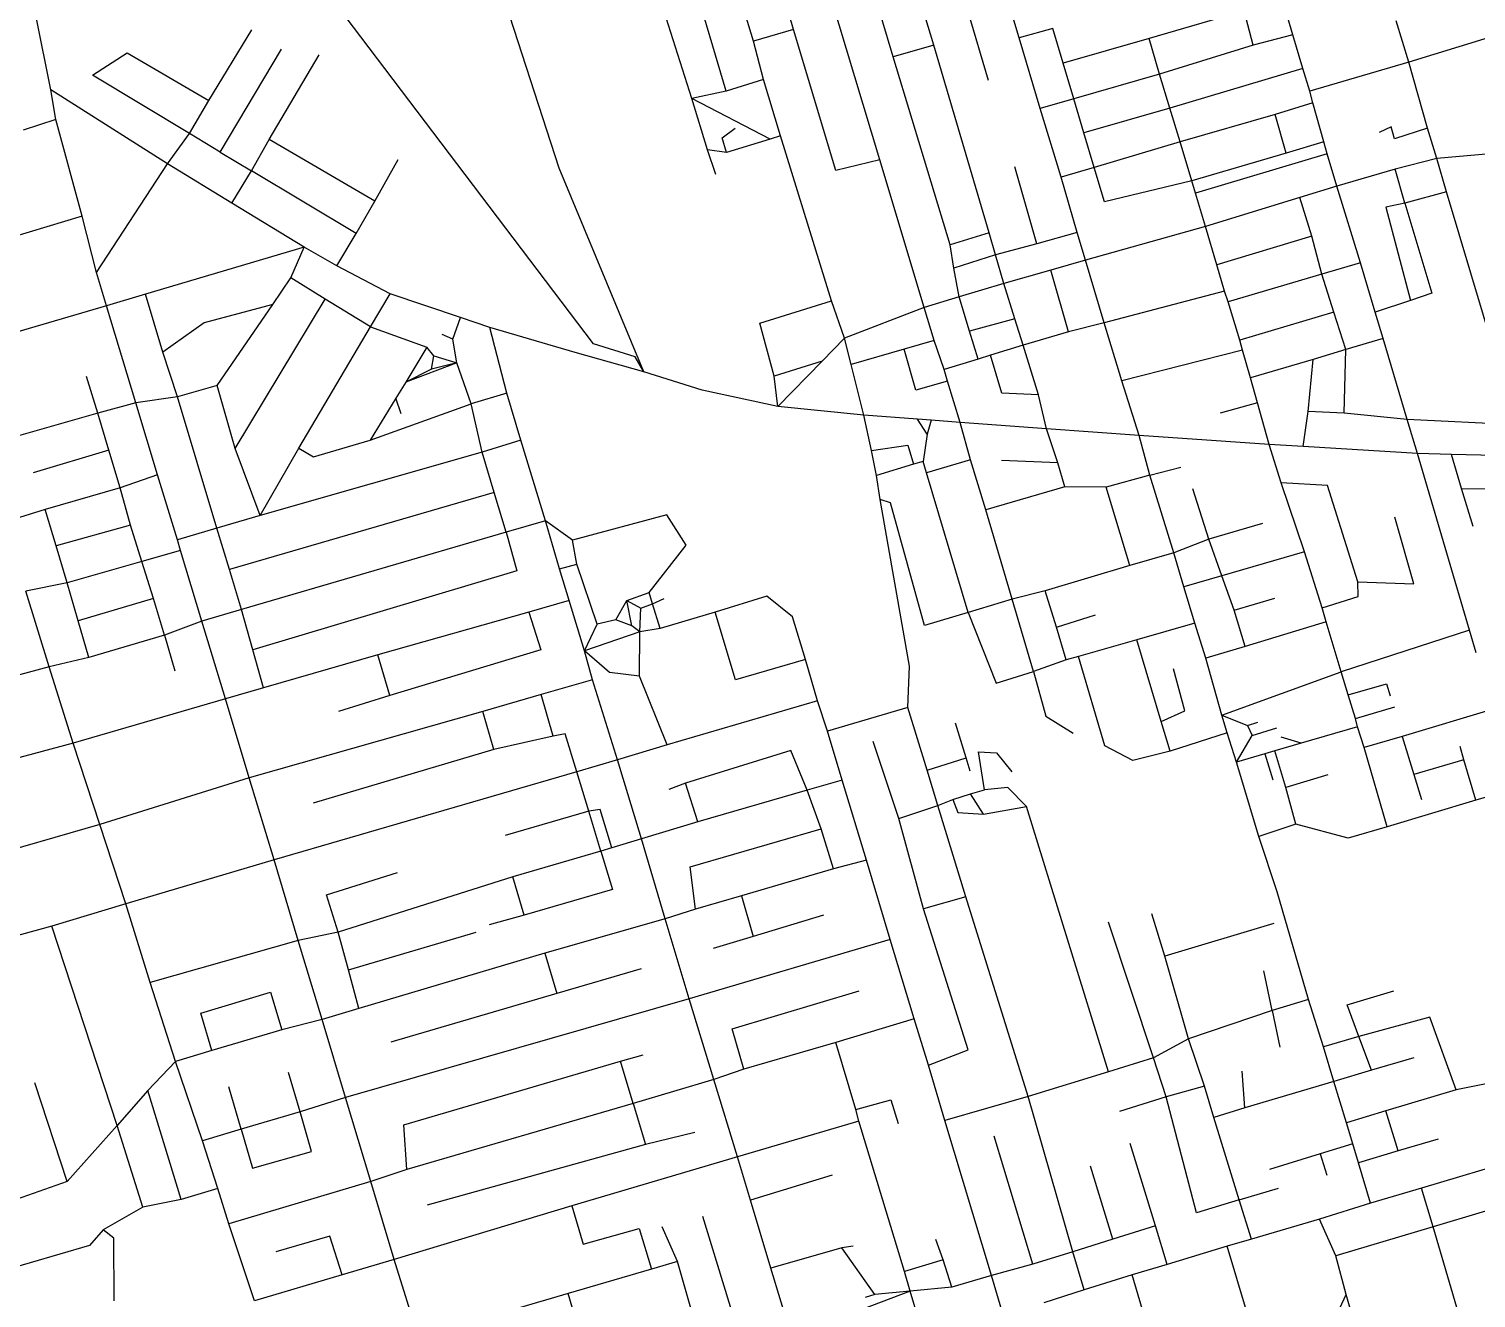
# Model space of a CAD drawing. Header units: metres. Extents: x 609554 to 651406, y 4826501 to 4857446.
# Drawn here: x 624815 to 626568, y 4833132 to 4834670 of the extents above; entities that cross this region are included whole.
import ezdxf

# ---------------------------------------------------------------- set-up
doc = ezdxf.new("R2010")
doc.units = ezdxf.units.M

msp = doc.modelspace()

# ---------------------------------------------------------------- linework, layer by layer
at = {"layer": 'ROADS'}
for points in [[(625911.4, 4834650.2), (625769.1, 4835120.5)], [(625862.2, 4834635.8), (625722, 4835106.4)], [(624841.9, 4834595.9), (624787.8, 4834865.8)], [(625845.9, 4834511.1), (625756.4, 4834809.3)], [(625741.5, 4834669.3), (625705.5, 4834793.9)], [(625560, 4834254.3), (625457.7, 4834501), (625378.2, 4834746.6), (625295.4, 4834733.3)], [(625659.9, 4834594.3), (625620, 4834729.9)], [(625693.1, 4834654.9), (625666.1, 4834744.2)], [(625618.3, 4834585.3), (625575.8, 4834719.3)], [(626346.4, 4834662.7), (626332.3, 4834711)], [(626014.9, 4834659.1), (626000.6, 4834706.1)], [(625560, 4834254.3), (625549.8, 4834272.3), (625499.2, 4834288.2), (625198.2, 4834685.1)], [(625952.5, 4834691), (625977.2, 4834607.7)], [(626298.4, 4834650.1), (626287.6, 4834691.8), (626172.3, 4834658.1)], [(626486.8, 4834629.6), (626471.7, 4834679.5)], [(625033.3, 4834582.9), (625085.3, 4834668.9)], [(625741.5, 4834669.3), (625693.1, 4834654.9)], [(625845.9, 4834511.1), (625792.6, 4834498.4), (625741.5, 4834669.3)], [(626055.5, 4834670.3), (626014.9, 4834659.1)], [(626040.4, 4834573.5), (626014.9, 4834659.1)], [(626068, 4834628.3), (626055.5, 4834670.3)], [(626172.3, 4834658.1), (626068, 4834628.3)], [(626185, 4834614.9), (626172.3, 4834658.1)], [(626346.4, 4834662.7), (626298.4, 4834650.1)], [(626358.5, 4834621.7), (626346.4, 4834662.7)], [(626608.1, 4834666.5), (626486.8, 4834629.6)], [(625009.8, 4834543.2), (624892.4, 4834613.8), (624934.3, 4834641), (625033.3, 4834582.9)], [(625047.1, 4834520.3), (625121.4, 4834645.2)], [(625705.1, 4834608.6), (625693.1, 4834654.9)], [(625911.4, 4834650.2), (625862.2, 4834635.8)], [(625978.4, 4834422.7), (625911.4, 4834650.2)], [(626298.4, 4834650.1), (626185, 4834614.9)], [(625106.1, 4834535.7), (625166.7, 4834638.5)], [(625931.1, 4834408.2), (625862.2, 4834635.8)], [(626080.9, 4834585.2), (626068, 4834628.3)], [(626486.8, 4834629.6), (626366.9, 4834594.2)], [(626509.5, 4834549.7), (626486.8, 4834629.6)], [(625705.1, 4834608.6), (625659.9, 4834594.3)], [(625725.9, 4834540.3), (625705.1, 4834608.6)], [(626185, 4834614.9), (626080.9, 4834585.2)], [(626197.2, 4834573.6), (626185, 4834614.9)], [(626358.5, 4834621.7), (626197.2, 4834573.6)], [(626366.9, 4834594.2), (626358.5, 4834621.7)], [(624983.1, 4834506.2), (624841.9, 4834595.9)], [(624848, 4834560), (624841.9, 4834595.9)], [(625659.9, 4834594.3), (625618.3, 4834585.3)], [(626370.7, 4834580.1), (626366.9, 4834594.2)], [(625009.8, 4834543.2), (625033.3, 4834582.9)], [(625637.2, 4834523.1), (625618.3, 4834585.3)], [(625713, 4834536.3), (625618.3, 4834585.3)], [(626080.9, 4834585.2), (626040.4, 4834573.5)], [(626065.6, 4834490.2), (626040.4, 4834573.5)], [(626093, 4834544), (626080.9, 4834585.2)], [(626197.2, 4834573.6), (626093, 4834544)], [(626209.9, 4834533), (626197.2, 4834573.6)], [(626370.7, 4834580.1), (626324.8, 4834566.1)], [(626383.8, 4834532.9), (626370.7, 4834580.1)], [(624848, 4834560), (624808.3, 4834547.2)], [(624879.6, 4834442.8), (624848, 4834560)], [(626324.8, 4834566.1), (626209.9, 4834533)], [(626338.3, 4834519.4), (626324.8, 4834566.1)], [(624983.1, 4834506.2), (625009.8, 4834543.2)], [(625047.1, 4834520.3), (625009.8, 4834543.2)], [(625084.9, 4834498), (625106.1, 4834535.7)], [(625234.4, 4834461), (625106.1, 4834535.7)], [(625660.3, 4834519.9), (625654.9, 4834537.9), (625670.7, 4834549.5)], [(625713, 4834536.3), (625660.3, 4834519.9)], [(625725.9, 4834540.3), (625713, 4834536.3)], [(625787.6, 4834340.3), (625725.9, 4834540.3)], [(626105.5, 4834502), (626093, 4834544)], [(626509.5, 4834549.7), (626469.5, 4834536.8), (626465.3, 4834551), (626451.1, 4834544.1)], [(626520.7, 4834512.8), (626509.5, 4834549.7)], [(625047.1, 4834520.3), (625084.9, 4834498)], [(625647.2, 4834493.2), (625637.2, 4834523.1)], [(625660.3, 4834519.9), (625637.2, 4834523.1)], [(626209.9, 4834533), (626105.5, 4834502)], [(626224.1, 4834485.6), (626209.9, 4834533)], [(626338.3, 4834519.4), (626224.1, 4834485.6)], [(626388.1, 4834518.3), (626228.5, 4834470.7)], [(626383.8, 4834532.9), (626338.3, 4834519.4)], [(626388.1, 4834518.3), (626383.8, 4834532.9)], [(626399.7, 4834479.3), (626388.1, 4834518.3)], [(626635.6, 4834522.7), (626520.7, 4834512.8)], [(624897.2, 4834374.6), (624983.1, 4834506.2)], [(625060.9, 4834458.8), (624983.1, 4834506.2)], [(625234.4, 4834461), (625262.7, 4834511.5)], [(625899.8, 4834332.4), (625845.9, 4834511.1)], [(626036.3, 4834409.2), (626009.4, 4834502.7)], [(626105.5, 4834502), (626065.6, 4834490.2)], [(626224.1, 4834485.6), (626118.3, 4834460.4), (626105.5, 4834502)], [(626520.7, 4834512.8), (626470.4, 4834500)], [(626532.6, 4834472.4), (626520.7, 4834512.8)], [(625060.9, 4834458.8), (625084.9, 4834498)], [(625211.6, 4834421.9), (625084.9, 4834498)], [(626085, 4834422.9), (626065.6, 4834490.2)], [(626228.5, 4834470.7), (626224.1, 4834485.6)], [(626470.4, 4834500), (626399.7, 4834479.3)], [(626482.2, 4834458.8), (626470.4, 4834500)], [(626240.4, 4834430.2), (626228.5, 4834470.7)], [(626355, 4834465.5), (626240.4, 4834430.2)], [(626399.7, 4834479.3), (626355, 4834465.5)], [(626369.3, 4834418.7), (626355, 4834465.5)], [(626428.4, 4834386.2), (626399.7, 4834479.3)], [(626532.6, 4834472.4), (626482.2, 4834458.8)], [(626606.7, 4834223.9), (626532.6, 4834472.4)], [(625148.7, 4834405.4), (625060.9, 4834458.8)], [(625211.6, 4834421.9), (625234.4, 4834461)], [(626482.2, 4834458.8), (626458.9, 4834454), (626488.8, 4834340.5)], [(626482.2, 4834458.8), (626514.6, 4834349.4), (626488.8, 4834340.5)], [(624879.6, 4834442.8), (624558.3, 4834345.9)], [(624897.2, 4834374.6), (624879.6, 4834442.8)], [(626240.4, 4834430.2), (626095.2, 4834389.6)], [(626254.2, 4834383.9), (626240.4, 4834430.2)], [(625188.3, 4834382.7), (625211.6, 4834421.9)], [(625978.4, 4834422.7), (625931.1, 4834408.2)], [(625986.1, 4834396.2), (625978.4, 4834422.7)], [(626085, 4834422.9), (626036.3, 4834409.2)], [(626095.2, 4834389.6), (626085, 4834422.9)], [(626369.3, 4834418.7), (626254.2, 4834383.9)], [(626381.5, 4834372.5), (626369.3, 4834418.7)], [(625148.7, 4834405.4), (624956.5, 4834348.3)], [(625132.5, 4834368), (625148.7, 4834405.4)], [(625188.3, 4834382.7), (625148.7, 4834405.4)], [(625935.5, 4834380), (625931.1, 4834408.2)], [(625986.1, 4834396.2), (625935.5, 4834380)], [(626036.3, 4834409.2), (625986.1, 4834396.2)], [(625996.3, 4834361.2), (625986.1, 4834396.2)], [(625252.8, 4834348.9), (625188.3, 4834382.7)], [(625942.1, 4834345), (625935.5, 4834380)], [(626095.2, 4834389.6), (626053.2, 4834377.5)], [(626117.9, 4834313.5), (626095.2, 4834389.6)], [(626263.5, 4834351.9), (626254.2, 4834383.9)], [(626428.4, 4834386.2), (626381.5, 4834372.5)], [(626446.1, 4834326.7), (626428.4, 4834386.2)], [(624909.4, 4834334.3), (624897.2, 4834374.6)], [(625110.8, 4834335.7), (625132.5, 4834368)], [(625174.1, 4834342.4), (625132.5, 4834368)], [(625996.3, 4834361.2), (625942.1, 4834345)], [(626053.2, 4834377.5), (625996.3, 4834361.2)], [(626009.7, 4834318.6), (625996.3, 4834361.2)], [(626074.5, 4834302.6), (626053.2, 4834377.5)], [(626381.5, 4834372.5), (626268.1, 4834338.9)], [(626396, 4834326.4), (626381.5, 4834372.5)], [(624956.5, 4834348.3), (624909.4, 4834334.3)], [(624977.3, 4834278), (624956.5, 4834348.3)], [(625229, 4834308.8), (625252.8, 4834348.9)], [(625338.2, 4834320), (625252.8, 4834348.9)], [(625942.1, 4834345), (625899.8, 4834332.4)], [(625954.8, 4834303.7), (625942.1, 4834345)], [(626263.5, 4834351.9), (626117.9, 4834313.5)], [(626268.1, 4834338.9), (626263.5, 4834351.9)], [(624909.4, 4834334.3), (624721.6, 4834279.4)], [(624944.7, 4834216.6), (624909.4, 4834334.3)], [(625110.8, 4834335.7), (625027.7, 4834313.8), (624977.3, 4834278)], [(625043.2, 4834237.7), (625110.8, 4834335.7)], [(625065.3, 4834161.3), (625174.1, 4834342.4)], [(625229, 4834308.8), (625174.1, 4834342.4)], [(625718.1, 4834248.8), (625700.5, 4834313.1), (625787.6, 4834340.3)], [(625803.2, 4834295), (625787.6, 4834340.3)], [(625899.8, 4834332.4), (625803.2, 4834295)], [(625911.7, 4834292.2), (625899.8, 4834332.4)], [(626282.1, 4834292.6), (626268.1, 4834338.9)], [(626396, 4834326.4), (626282.1, 4834292.6)], [(626410.7, 4834281.3), (626396, 4834326.4)], [(626488.8, 4834340.5), (626446.1, 4834326.7)], [(626455.6, 4834294.7), (626446.1, 4834326.7)], [(625142.3, 4834161.8), (625229, 4834308.8)], [(625229, 4834308.8), (625297.2, 4834284)], [(625328.9, 4834293.9), (625338.2, 4834320)], [(625373.5, 4834308), (625338.2, 4834320)], [(625477.1, 4834277.8), (625373.5, 4834308)], [(625394.1, 4834228.4), (625373.5, 4834308)], [(626009.7, 4834318.6), (625954.8, 4834303.7)], [(626019.8, 4834286.6), (626009.7, 4834318.6)], [(626117.9, 4834313.5), (626074.5, 4834302.6)], [(626139.3, 4834243.4), (626117.9, 4834313.5)], [(625328.9, 4834293.9), (625316, 4834299.5)], [(625333.5, 4834265), (625328.9, 4834293.9)], [(625803.2, 4834295), (625776.1, 4834267.3)], [(625811.2, 4834263), (625803.2, 4834295)], [(625911.7, 4834292.2), (625875.6, 4834281.7)], [(625923.8, 4834256.9), (625911.7, 4834292.2)], [(625965.3, 4834269.8), (625954.8, 4834303.7)], [(626074.5, 4834302.6), (626019.8, 4834286.6)], [(626285.3, 4834280.7), (626282.1, 4834292.6)], [(626455.6, 4834294.7), (626410.7, 4834281.3)], [(626484.7, 4834196.6), (626455.6, 4834294.7)], [(624995.2, 4834223.9), (624977.3, 4834278)], [(625297.2, 4834284), (625271.8, 4834241.8)], [(625305.9, 4834273.6), (625297.2, 4834284)], [(625303.1, 4834257.4), (625305.9, 4834273.6)], [(625305.9, 4834273.6), (625333.5, 4834265)], [(625560, 4834254.3), (625477.1, 4834277.8)], [(625875.6, 4834281.7), (625811.2, 4834263)], [(625927.9, 4834243), (625889.6, 4834232), (625875.6, 4834281.7)], [(625980.3, 4834274.4), (625965.3, 4834269.8)], [(626019.8, 4834286.6), (625980.3, 4834274.4)], [(626038.4, 4834226.2), (625993.8, 4834228.4), (625980.3, 4834274.4)], [(626038.4, 4834226.2), (626019.8, 4834286.6)], [(626285.3, 4834280.7), (626139.3, 4834243.4)], [(626294.9, 4834246.9), (626285.3, 4834280.7)], [(626410.7, 4834281.3), (626371.1, 4834269.1)], [(626408.6, 4834204.1), (626410.7, 4834281.3)], [(625333.5, 4834265), (625271.8, 4834241.8)], [(625303.1, 4834257.4), (625271.8, 4834241.8)], [(625333.5, 4834265), (625303.1, 4834257.4)], [(625350.9, 4834215.6), (625333.5, 4834265)], [(625776.1, 4834267.3), (625718.1, 4834248.8)], [(625776.1, 4834267.3), (625722.4, 4834212.3)], [(625826.6, 4834201.7), (625811.2, 4834263)], [(625965.3, 4834269.8), (625923.8, 4834256.9)], [(625927.9, 4834243), (625923.8, 4834256.9)], [(626371.1, 4834269.1), (626294.9, 4834246.9)], [(626365, 4834206.2), (626371.1, 4834269.1)], [(624898.7, 4834204.3), (624885.2, 4834248.7)], [(625043.2, 4834237.7), (624995.2, 4834223.9)], [(625065.3, 4834161.3), (625043.2, 4834237.7)], [(625271.8, 4834241.8), (625259.9, 4834222.2)], [(625630.9, 4834232), (625560, 4834254.3)], [(625722.4, 4834212.3), (625718.1, 4834248.8)], [(625943.3, 4834192.9), (625927.9, 4834243)], [(626160.1, 4834177.1), (626139.3, 4834243.4)], [(626303.4, 4834216.6), (626294.9, 4834246.9)], [(624995.2, 4834223.9), (624944.7, 4834216.6)], [(625043, 4834064.7), (624995.2, 4834223.9)], [(625259.9, 4834222.2), (625228.5, 4834171.3)], [(625266.1, 4834203.4), (625259.9, 4834222.2)], [(625394.1, 4834228.4), (625350.9, 4834215.6)], [(625411.3, 4834171.5), (625394.1, 4834228.4)], [(625722.4, 4834212.3), (625630.9, 4834232)], [(626047.8, 4834185.3), (626038.4, 4834226.2)], [(624898.7, 4834204.3), (624757.2, 4834163.9)], [(624944.7, 4834216.6), (624898.7, 4834204.3)], [(624912.1, 4834159.2), (624898.7, 4834204.3)], [(624971.2, 4834129.5), (624944.7, 4834216.6)], [(625228.5, 4834171.3), (625350.9, 4834215.6)], [(625364.3, 4834157), (625350.9, 4834215.6)], [(625826.6, 4834201.7), (625722.4, 4834212.3)], [(626303.4, 4834216.6), (626258.4, 4834204.2)], [(626317.6, 4834166), (626303.4, 4834216.6)], [(626358.7, 4834163.9), (626365, 4834206.2)], [(626408.6, 4834204.1), (626365, 4834206.2)], [(626484.7, 4834196.6), (626408.6, 4834204.1)], [(625835.9, 4834158.9), (625826.6, 4834201.7)], [(625891.6, 4834196.7), (625826.6, 4834201.7)], [(625903.5, 4834178.6), (625891.6, 4834196.7)], [(625908.1, 4834195.5), (625891.6, 4834196.7)], [(625908.1, 4834195.5), (625903.5, 4834178.6)], [(625943.3, 4834192.9), (625908.1, 4834195.5)], [(626047.8, 4834185.3), (625943.3, 4834192.9)], [(625955.9, 4834147.5), (625943.3, 4834192.9)], [(626160.1, 4834177.1), (626047.8, 4834185.3)], [(626061.5, 4834144.1), (626047.8, 4834185.3)], [(626497.4, 4834155.1), (626484.7, 4834196.6)], [(626617, 4834189.9), (626484.7, 4834196.6)], [(625142.3, 4834161.8), (625160.1, 4834151.4), (625228.5, 4834171.3)], [(625411.3, 4834171.5), (625364.3, 4834157)], [(625440.9, 4834073.8), (625411.3, 4834171.5)], [(625903.5, 4834178.6), (625898.5, 4834145.7)], [(626173.2, 4834129.2), (626160.1, 4834177.1)], [(626317.6, 4834166), (626160.1, 4834177.1)], [(624912.1, 4834159.2), (624820.4, 4834132)], [(624925.7, 4834113.6), (624912.1, 4834159.2)], [(625095.2, 4834080.1), (625065.3, 4834161.3)], [(625095.2, 4834080.1), (625142.3, 4834161.8)], [(625364.3, 4834157), (625095.2, 4834080.1)], [(625378.8, 4834108.2), (625364.3, 4834157)], [(625835.9, 4834158.9), (625879.8, 4834165.4), (625887, 4834142.2)], [(625842.2, 4834128.8), (625835.9, 4834158.9)], [(626332.2, 4834119.7), (626317.6, 4834166)], [(626358.7, 4834163.9), (626317.6, 4834166)], [(626497.4, 4834155.1), (626358.7, 4834163.9)], [(626560.5, 4833941), (626497.4, 4834155.1)], [(626538.4, 4834153.9), (626497.4, 4834155.1)], [(626550.5, 4834112.8), (626538.4, 4834153.9)], [(626627.4, 4834152.1), (626538.4, 4834153.9)], [(625887, 4834142.2), (625842.2, 4834128.8)], [(625898.5, 4834145.7), (625887, 4834142.2)], [(625902.7, 4834131.8), (625898.5, 4834145.7)], [(625955.9, 4834147.5), (625902.7, 4834131.8)], [(625974.3, 4834086.9), (625955.9, 4834147.5)], [(626061.5, 4834144.1), (625993.5, 4834146.8)], [(626070, 4834114.8), (626061.5, 4834144.1)], [(626173.2, 4834129.2), (626210.5, 4834138.6)], [(624971.2, 4834129.5), (624925.7, 4834113.6)], [(624995.3, 4834050.5), (624971.2, 4834129.5)], [(625846.4, 4834099.5), (625842.2, 4834128.8)], [(625952.9, 4833962.4), (625902.7, 4834131.8)], [(626070, 4834114.8), (625974.3, 4834086.9)], [(626120.1, 4834114.3), (626070, 4834114.8)], [(626173.2, 4834129.2), (626120.1, 4834114.3)], [(626202.3, 4834034.9), (626173.2, 4834129.2)], [(626425, 4833999.9), (626388.3, 4834116.5), (626332.2, 4834119.7)], [(626360.3, 4834036.3), (626332.2, 4834119.7)], [(624925.7, 4834113.6), (624835.1, 4834087.5)], [(624938.4, 4834068.3), (624925.7, 4834113.6)], [(625378.8, 4834108.2), (625058.3, 4834014.9)], [(625393.5, 4834059.8), (625378.8, 4834108.2)], [(625882, 4833897.5), (625846.4, 4834099.5)], [(625952.9, 4833962.4), (625900.3, 4833947), (625859, 4834095.6), (625846.4, 4834099.5)], [(626148.7, 4834019.5), (626120.1, 4834114.3)], [(626244.4, 4834051.4), (626225.2, 4834112.3)], [(626550.5, 4834112.8), (626586.3, 4834112.3), (626616.3, 4833972.6)], [(626564.7, 4834066.9), (626550.5, 4834112.8)], [(624835.1, 4834087.5), (624785.6, 4834072.2)], [(624848.1, 4834043.5), (624835.1, 4834087.5)], [(625095.2, 4834080.1), (625043, 4834064.7)], [(625566.6, 4833987), (625611.3, 4834044.2), (625588.2, 4834080.9), (625473.7, 4834050.1)], [(626006.4, 4833978.8), (625974.3, 4834086.9)], [(624938.4, 4834068.3), (624848.1, 4834043.5)], [(624952.1, 4834024.4), (624938.4, 4834068.3)], [(625043, 4834064.7), (624995.3, 4834050.5)], [(625058.3, 4834014.9), (625043, 4834064.7)], [(625440.9, 4834073.8), (625393.5, 4834059.8)], [(625473.7, 4834050.1), (625440.9, 4834073.8)], [(625458.1, 4834015.6), (625440.9, 4834073.8)], [(626309.8, 4834070.5), (626244.4, 4834051.4)], [(626425, 4833999.9), (626492.9, 4833997.3), (626469.8, 4834078.3)], [(624999, 4834037.8), (624995.3, 4834050.5)], [(625393.5, 4834059.8), (625072.7, 4833966.2)], [(625393.5, 4834059.8), (625406.5, 4834012.9), (625086.7, 4833917.5)], [(625478.8, 4834021.3), (625473.7, 4834050.1)], [(626244.4, 4834051.4), (626202.3, 4834034.9)], [(626260.4, 4834007), (626244.4, 4834051.4)], [(624861.4, 4833998.5), (624848.1, 4834043.5)], [(624999, 4834037.8), (624952.1, 4834024.4)], [(625024.9, 4833951.9), (624999, 4834037.8)], [(626202.3, 4834034.9), (626148.7, 4834019.5)], [(626214.5, 4833993.6), (626202.3, 4834034.9)], [(626360.3, 4834036.3), (626260.4, 4834007)], [(626381.9, 4833968.3), (626360.3, 4834036.3)], [(624952.1, 4834024.4), (624861.4, 4833998.5)], [(624966.1, 4833979.6), (624952.1, 4834024.4)], [(625072.7, 4833966.2), (625058.3, 4834014.9)], [(625458.1, 4834015.6), (625478.8, 4834021.3)], [(625469.7, 4833977.2), (625458.1, 4834015.6)], [(625503.6, 4833948.4), (625478.8, 4834021.3)], [(626148.7, 4834019.5), (626046.5, 4833989)], [(624861.4, 4833998.5), (624811.4, 4833988.4)], [(624875.1, 4833952.5), (624861.4, 4833998.5)], [(626260.4, 4834007), (626214.5, 4833993.6)], [(626227.7, 4833949.6), (626214.5, 4833993.6)], [(626275.2, 4833965.4), (626260.4, 4834007)], [(626381.9, 4833968.3), (626425.5, 4833982.1), (626425, 4833999.9)], [(624839.8, 4833896.9), (624811.4, 4833988.4)], [(624966.1, 4833979.6), (624875.1, 4833952.5)], [(624979.6, 4833935), (624966.1, 4833979.6)], [(625469.7, 4833977.2), (625420.8, 4833962.9)], [(625488.2, 4833916.2), (625469.7, 4833977.2)], [(625526.4, 4833953.7), (625539.5, 4833977)], [(625539.5, 4833977), (625566.6, 4833987)], [(625545.6, 4833946.3), (625539.5, 4833977)], [(625539.5, 4833977), (625556.5, 4833967.9)], [(625570.6, 4833973.2), (625566.6, 4833987)], [(625570.6, 4833973.2), (625584.9, 4833979.7)], [(625756.1, 4833905.8), (625740.4, 4833957.5), (625709.2, 4833982.2), (625646.6, 4833963.1)], [(626006.4, 4833978.8), (625952.9, 4833962.4)], [(626046.5, 4833989), (626006.4, 4833978.8)], [(626032.2, 4833891), (626006.4, 4833978.8)], [(626059.9, 4833944.7), (626046.5, 4833989)], [(626275.2, 4833965.4), (626324.7, 4833979.8)], [(625072.7, 4833966.2), (625024.9, 4833951.9)], [(625086.7, 4833917.5), (625072.7, 4833966.2)], [(625420.8, 4833962.9), (625238.1, 4833911.4)], [(625420.8, 4833962.9), (625435.3, 4833917.4), (625252.4, 4833862.1)], [(625555.4, 4833939.2), (625556.5, 4833967.9)], [(625556.5, 4833967.9), (625570.6, 4833973.2)], [(625579.9, 4833943.3), (625570.6, 4833973.2)], [(625646.6, 4833963.1), (625579.9, 4833943.3)], [(625756.1, 4833905.8), (625671.1, 4833880.9), (625646.6, 4833963.1)], [(625952.9, 4833962.4), (625987, 4833876.8), (626032.2, 4833891)], [(626059.9, 4833944.7), (626107.3, 4833959.9)], [(626288.7, 4833921.2), (626275.2, 4833965.4)], [(626386.6, 4833951.3), (626381.9, 4833968.3)], [(624888, 4833908.2), (624875.1, 4833952.5)], [(625024.9, 4833951.9), (624979.6, 4833935)], [(625053.5, 4833858), (625024.9, 4833951.9)], [(625488.2, 4833916.2), (625503.6, 4833948.4)], [(625526.4, 4833953.7), (625503.6, 4833948.4)], [(625545.6, 4833946.3), (625526.4, 4833953.7)], [(625555.4, 4833939.2), (625545.6, 4833946.3)], [(625579.9, 4833943.3), (625555.4, 4833939.2)], [(626071.8, 4833905.2), (626059.9, 4833944.7)], [(626227.7, 4833949.6), (626157.5, 4833929.5)], [(626240.9, 4833907.4), (626227.7, 4833949.6)], [(626386.6, 4833951.3), (626288.7, 4833921.2)], [(626405, 4833890.7), (626386.6, 4833951.3)], [(626560.5, 4833941), (626405, 4833890.7)], [(626568.6, 4833913.8), (626560.5, 4833941)], [(624979.6, 4833935), (624888, 4833908.2)], [(624979.6, 4833935), (624992.2, 4833891.8)], [(625555.4, 4833939.2), (625488.2, 4833916.2)], [(625555.1, 4833885.3), (625555.4, 4833939.2)], [(626157.5, 4833929.5), (626086.8, 4833909.3)], [(626186.9, 4833830.5), (626157.5, 4833929.5)], [(624888, 4833908.2), (624839.8, 4833896.9)], [(625099.4, 4833871.3), (625086.7, 4833917.5)], [(625238.1, 4833911.4), (625099.4, 4833871.3)], [(625252.4, 4833862.1), (625238.1, 4833911.4)], [(625498, 4833881.2), (625488.2, 4833916.2)], [(625555.1, 4833885.3), (625518.4, 4833889.9), (625488.2, 4833916.2)], [(625770.5, 4833855.4), (625756.1, 4833905.8)], [(626071.8, 4833905.2), (626032.2, 4833891)], [(626086.8, 4833909.3), (626071.8, 4833905.2)], [(626197.7, 4833794.6), (626152.7, 4833783.4), (626118.5, 4833800.9), (626086.8, 4833909.3)], [(626288.7, 4833921.2), (626240.9, 4833907.4)], [(626260.3, 4833838.2), (626240.9, 4833907.4)], [(624839.8, 4833896.9), (624657, 4833847.6)], [(624868.8, 4833804.2), (624839.8, 4833896.9)], [(625879.9, 4833847.4), (625882, 4833897.5)], [(626032.2, 4833891), (626047.1, 4833836.8), (626080.4, 4833816.3)], [(626186.9, 4833830.5), (626215.7, 4833843.4), (626201.6, 4833894.3)], [(626260.3, 4833838.2), (626405, 4833890.7)], [(626413.4, 4833862.8), (626405, 4833890.7)], [(625099.4, 4833871.3), (625053.5, 4833858)], [(625498, 4833881.2), (625435.9, 4833863.2)], [(625528.1, 4833783.9), (625498, 4833881.2)], [(625588.3, 4833802.1), (625555.1, 4833885.3)], [(626413.4, 4833862.8), (626460, 4833876.3), (626464.4, 4833861.5)], [(625053.5, 4833858), (624868.8, 4833804.2)], [(625082.2, 4833762.2), (625053.5, 4833858)], [(625252.4, 4833862.1), (625190.2, 4833842.7)], [(625435.9, 4833863.2), (625365.3, 4833842.7)], [(625450.4, 4833812.8), (625435.9, 4833863.2)], [(625770.5, 4833855.4), (625588.3, 4833802.1)], [(625782.6, 4833818.9), (625770.5, 4833855.4)], [(626422.1, 4833834), (626413.4, 4833862.8)], [(625365.3, 4833842.7), (625082.2, 4833762.2)], [(625378.4, 4833796.4), (625365.3, 4833842.7)], [(625879.9, 4833847.4), (625782.6, 4833818.9)], [(625903.2, 4833771.4), (625879.9, 4833847.4)], [(626266.7, 4833816.8), (626260.3, 4833838.2)], [(626260.3, 4833838.2), (626291.4, 4833825.6)], [(626422.1, 4833834), (626469.8, 4833848.2)], [(626588.9, 4833845.6), (626478.9, 4833812.4)], [(625800.3, 4833759.6), (625782.6, 4833818.9)], [(625950.6, 4833786.6), (625937.6, 4833828.5)], [(626197.7, 4833794.6), (626186.9, 4833830.5)], [(626266.7, 4833816.8), (626197.7, 4833794.6)], [(626278, 4833781.1), (626266.7, 4833816.8)], [(626291.4, 4833825.6), (626303.9, 4833829.5)], [(626291.4, 4833825.6), (626297.1, 4833813.7)], [(626297.1, 4833813.7), (626326.9, 4833822.7)], [(626424.7, 4833823.9), (626356.4, 4833804.2)], [(626424.7, 4833823.9), (626422.1, 4833834)], [(626432.7, 4833799), (626424.7, 4833823.9)], [(624868.8, 4833804.2), (624691, 4833756.4)], [(624901.2, 4833705.8), (624868.8, 4833804.2)], [(625450.4, 4833812.8), (625378.4, 4833796.4)], [(625479.1, 4833769.7), (625464.8, 4833815.7), (625450.4, 4833812.8)], [(625588.3, 4833802.1), (625528.1, 4833783.9)], [(625869.1, 4833712.9), (625837.9, 4833806.3)], [(626278, 4833781.1), (626297.1, 4833813.7)], [(626356.4, 4833804.2), (626324.7, 4833794.9)], [(626356.4, 4833804.2), (626332.1, 4833811.4)], [(626478.9, 4833812.4), (626432.7, 4833799)], [(626478.9, 4833812.4), (626492.8, 4833766.3)], [(626553.3, 4833783.9), (626548.9, 4833800.3)], [(625378.4, 4833796.4), (625159.6, 4833731.6)], [(625528.1, 4833783.9), (625479.1, 4833769.7)], [(625557.4, 4833688.2), (625528.1, 4833783.9)], [(625758, 4833747.4), (625738.1, 4833795.4), (625610.7, 4833755.8)], [(625903.2, 4833771.4), (625950.6, 4833786.6)], [(625955.6, 4833770.4), (625950.6, 4833786.6)], [(625973, 4833747.8), (625965.6, 4833793.9), (625987.5, 4833792.4), (626005.9, 4833769.6)], [(626312.3, 4833791.2), (626278, 4833781.1)], [(626324.7, 4833794.9), (626312.3, 4833791.2)], [(626312.3, 4833791.2), (626322, 4833759.8)], [(626337.7, 4833750.6), (626324.7, 4833794.9)], [(626460.6, 4833702.8), (626432.7, 4833799)], [(626553.3, 4833783.9), (626492.8, 4833766.3)], [(626568, 4833735), (626553.3, 4833783.9)], [(625479.1, 4833769.7), (625112.4, 4833662.7)], [(625493.5, 4833722), (625479.1, 4833769.7)], [(625916.3, 4833728.8), (625903.2, 4833771.4)], [(626305.1, 4833691.2), (626278, 4833781.1)], [(626388.6, 4833766), (626337.7, 4833750.6)], [(626492.8, 4833766.3), (626502.1, 4833735.8)], [(625082.2, 4833762.2), (624901.2, 4833705.8)], [(625112.4, 4833662.7), (625082.2, 4833762.2)], [(625610.7, 4833755.8), (625590.3, 4833748.1)], [(625625.7, 4833709), (625610.7, 4833755.8)], [(625758, 4833747.4), (625625.7, 4833709)], [(625800.3, 4833759.6), (625758, 4833747.4)], [(625775.1, 4833700.3), (625758, 4833747.4)], [(625829.7, 4833662.4), (625800.3, 4833759.6)], [(625955.9, 4833742.7), (625973, 4833747.8)], [(626023.8, 4833727.4), (626001, 4833750.6), (625973, 4833747.8)], [(626350.1, 4833706), (626337.7, 4833750.6)], [(625916.3, 4833728.8), (625934.3, 4833735.9)], [(625934.3, 4833735.9), (625955.9, 4833742.7)], [(625934.3, 4833735.9), (625940.5, 4833720.2), (625971.7, 4833718.1)], [(625971.7, 4833718.1), (625955.9, 4833742.7)], [(626568, 4833735), (626460.6, 4833702.8)], [(626580.6, 4833738.8), (626568, 4833735)], [(625493.5, 4833722), (625392.2, 4833692.4)], [(625521.3, 4833677.5), (625507.3, 4833723.8), (625493.5, 4833722)], [(625507.9, 4833673.5), (625493.5, 4833722)], [(625869.1, 4833712.9), (625916.3, 4833728.8)], [(625899.1, 4833603.4), (625869.1, 4833712.9)], [(625950.3, 4833618.2), (625916.3, 4833728.8)], [(625971.7, 4833718.1), (626023.8, 4833727.4)], [(626122.9, 4833405.8), (626023.8, 4833727.4)], [(624901.2, 4833705.8), (624752.6, 4833662.8)], [(624932.5, 4833609.5), (624901.2, 4833705.8)], [(625625.7, 4833709), (625557.4, 4833688.2)], [(625622.9, 4833602.9), (625616.2, 4833654.2), (625775.1, 4833700.3)], [(625790, 4833651.9), (625775.1, 4833700.3)], [(626350.1, 4833706), (626305.1, 4833691.2)], [(626460.6, 4833702.8), (626413.3, 4833689), (626350.1, 4833706)], [(625521.3, 4833677.5), (625507.9, 4833673.5)], [(625557.4, 4833688.2), (625521.3, 4833677.5)], [(625586.2, 4833591.4), (625557.4, 4833688.2)], [(626327.4, 4833623.9), (626305.1, 4833691.2)], [(625112.4, 4833662.7), (624932.5, 4833609.5)], [(625141.5, 4833565), (625112.4, 4833662.7)], [(625507.9, 4833673.5), (625401.4, 4833642.1)], [(625507.9, 4833673.5), (625522.3, 4833626.8), (625415.1, 4833595.7)], [(625829.7, 4833662.4), (625790, 4833651.9)], [(625858.6, 4833566.3), (625829.7, 4833662.4)], [(625189.9, 4833575.2), (625175.6, 4833620.5), (625261.9, 4833647.7)], [(625401.4, 4833642.1), (625189.9, 4833575.2)], [(625415.1, 4833595.7), (625401.4, 4833642.1)], [(625790, 4833651.9), (625678.6, 4833619.2)], [(626365.5, 4833493.7), (626327.4, 4833623.9)], [(624932.5, 4833609.5), (624843.1, 4833582.5)], [(624962.2, 4833514.3), (624932.5, 4833609.5)], [(625678.6, 4833619.2), (625622.9, 4833602.9)], [(625678.6, 4833619.2), (625692.6, 4833570)], [(625950.3, 4833618.2), (625899.1, 4833603.4)], [(626025.9, 4833376.1), (625950.3, 4833618.2)], [(625415.1, 4833595.7), (625372.6, 4833584)], [(625586.2, 4833591.4), (625440.1, 4833549.9)], [(625622.9, 4833602.9), (625586.2, 4833591.4)], [(625615.2, 4833494.4), (625586.2, 4833591.4)], [(625777.9, 4833595.8), (625692.6, 4833570)], [(625904.9, 4833413.9), (625953, 4833432.6), (625899.1, 4833603.4)], [(626191.4, 4833546), (626175.4, 4833597.5)], [(624843.1, 4833582.5), (624744.1, 4833555.5)], [(624922, 4833341), (624843.1, 4833582.5)], [(625189.9, 4833575.2), (625141.5, 4833565)], [(625202.4, 4833529.5), (625189.9, 4833575.2)], [(625202.4, 4833529.5), (625357, 4833575.3)], [(626177.7, 4833423.1), (626122.9, 4833587.3)], [(626323.5, 4833585.9), (626191.4, 4833546)], [(625141.5, 4833565), (624962.2, 4833514.3)], [(625170.4, 4833469.4), (625141.5, 4833565)], [(625858.6, 4833566.3), (625615.2, 4833494.4)], [(625692.6, 4833570), (625644.3, 4833555.6)], [(625887.8, 4833470.3), (625858.6, 4833566.3)], [(625440.1, 4833549.9), (625215, 4833482.8)], [(625440.1, 4833549.9), (625454.6, 4833500.9)], [(626219.8, 4833445.8), (626191.4, 4833546)], [(625215, 4833482.8), (625202.4, 4833529.5)], [(625556.9, 4833530.6), (625454.6, 4833500.9)], [(626321.2, 4833480.1), (626311.4, 4833528.5)], [(624992.7, 4833418.3), (624962.2, 4833514.3)], [(625037, 4833431.7), (625023.4, 4833476.9), (625107.8, 4833502.5), (625121.5, 4833457)], [(625681.1, 4833409.3), (625667, 4833458.1), (625820.9, 4833504)], [(626426.4, 4833448.9), (626412, 4833487.3), (626468.6, 4833504.2)], [(625615.2, 4833494.4), (625198.8, 4833374.7)], [(625454.6, 4833500.9), (625253.5, 4833441.8)], [(625645.1, 4833396.7), (625615.2, 4833494.4)], [(626365.5, 4833493.7), (626321.2, 4833480.1)], [(626383.5, 4833436.3), (626365.5, 4833493.7)], [(625170.4, 4833469.4), (625121.5, 4833457)], [(625215, 4833482.8), (625170.4, 4833469.4)], [(625198.8, 4833374.7), (625170.4, 4833469.4)], [(625887.8, 4833470.3), (625792.7, 4833441.7)], [(625904.9, 4833413.9), (625887.8, 4833470.3)], [(626321.2, 4833480.1), (626219.8, 4833445.8)], [(626321.2, 4833480.1), (626330.8, 4833435.8)], [(626544.4, 4833384.1), (626512.3, 4833472.4), (626426.4, 4833448.9)], [(625121.5, 4833457), (625037, 4833431.7)], [(626426.4, 4833448.9), (626383.5, 4833436.3)], [(626441.8, 4833407.9), (626426.4, 4833448.9)], [(625037, 4833431.7), (624992.7, 4833418.3)], [(625792.7, 4833441.7), (625681.1, 4833409.3)], [(625817, 4833360.2), (625792.7, 4833441.7)], [(626219.8, 4833445.8), (626177.7, 4833423.1)], [(626239.3, 4833388.4), (626219.8, 4833445.8)], [(626396.2, 4833394.1), (626383.5, 4833436.3)], [(624992.7, 4833418.3), (624959.5, 4833383.3)], [(625025.5, 4833322.2), (624992.7, 4833418.3)], [(625273.2, 4833287.6), (625269.4, 4833341.7), (625532, 4833418.7)], [(625532, 4833418.7), (625559.4, 4833426.7)], [(625547.4, 4833367.7), (625532, 4833418.7)], [(625924.9, 4833346.9), (625904.9, 4833413.9)], [(626177.7, 4833423.1), (626122.9, 4833405.8)], [(626193.1, 4833375.5), (626177.7, 4833423.1)], [(626492.9, 4833422.9), (626441.8, 4833407.9)], [(625143.7, 4833357.4), (625129.7, 4833405)], [(625645.1, 4833396.7), (625547.4, 4833367.7)], [(625681.1, 4833409.3), (625645.1, 4833396.7)], [(625673.5, 4833302.8), (625645.1, 4833396.7)], [(626122.9, 4833405.8), (626025.9, 4833376.1)], [(626288.1, 4833362.2), (626285, 4833406.8)], [(626441.8, 4833407.9), (626396.2, 4833394.1)], [(626652.7, 4833309.8), (626624.9, 4833400.3), (626544.4, 4833384.1)], [(624861.5, 4833273.2), (624822.3, 4833392.7)], [(624959.5, 4833383.3), (624922, 4833341)], [(624999.8, 4833251.1), (624959.5, 4833383.3)], [(625072.3, 4833336.4), (625057.4, 4833387.7)], [(626239.3, 4833388.4), (626193.1, 4833375.5)], [(626250.8, 4833350.8), (626239.3, 4833388.4)], [(626396.2, 4833394.1), (626288.1, 4833362.2)], [(626411.3, 4833344.2), (626396.2, 4833394.1)], [(626544.4, 4833384.1), (626459.1, 4833358.6)], [(625198.8, 4833374.7), (625143.7, 4833357.4)], [(625229.3, 4833272.9), (625198.8, 4833374.7)], [(625547.4, 4833367.7), (625273.2, 4833287.6)], [(625547.4, 4833367.7), (625562.3, 4833318)], [(625817, 4833360.2), (625859.3, 4833371.9), (625868.3, 4833343.3)], [(626025.9, 4833376.1), (625924.9, 4833346.9)], [(626079.7, 4833187.8), (626025.9, 4833376.1)], [(626193.1, 4833375.5), (626136.2, 4833357.9)], [(626281.4, 4833250.9), (626229.8, 4833235.2), (626193.1, 4833375.5)], [(626288.1, 4833362.2), (626250.8, 4833350.8)], [(625072.3, 4833336.4), (625086.3, 4833289.1), (625157.4, 4833309.5), (625143.7, 4833357.4)], [(625143.7, 4833357.4), (625072.3, 4833336.4)], [(625820.7, 4833346.1), (625673.5, 4833302.8)], [(625820.7, 4833346.1), (625817, 4833360.2)], [(625875.8, 4833164.1), (625820.7, 4833346.1)], [(625981.4, 4833159), (625924.9, 4833346.9)], [(626281.4, 4833250.9), (626250.8, 4833350.8)], [(626459.1, 4833358.6), (626411.3, 4833344.2)], [(626419, 4833318.7), (626411.3, 4833344.2)], [(626474, 4833310.1), (626459.1, 4833358.6)], [(624922, 4833341), (624861.5, 4833273.2)], [(624953.2, 4833241.9), (624922, 4833341)], [(625072.3, 4833336.4), (625025.5, 4833322.2)], [(625621.9, 4833332.6), (625562.3, 4833318)], [(626031.2, 4833173), (625984.5, 4833328.1)], [(625044.1, 4833264.5), (625025.5, 4833322.2)], [(625562.3, 4833318), (625297.6, 4833244.5)], [(626179.9, 4833219.3), (626149.2, 4833319.3)], [(626419, 4833318.7), (626379.5, 4833306.7)], [(626426, 4833295.7), (626419, 4833318.7)], [(626474, 4833310.1), (626426, 4833295.7)], [(626522.4, 4833324.2), (626474, 4833310.1)], [(625673.5, 4833302.8), (625472.8, 4833243.5)], [(625689.2, 4833250.3), (625673.5, 4833302.8)], [(626128.3, 4833203.1), (626101.4, 4833291.5)], [(626379.5, 4833306.7), (626318.2, 4833287.6)], [(626379.5, 4833306.7), (626387.7, 4833280.6)], [(626440.5, 4833246.6), (626426, 4833295.7)], [(626621.2, 4833300.6), (626502.2, 4833265.1)], [(624861.5, 4833273.2), (624710, 4833219.6)], [(625273.2, 4833287.6), (625229.3, 4833272.9)], [(625788.2, 4833280.9), (625689.2, 4833250.3)], [(625044.1, 4833264.5), (624999.8, 4833251.1)], [(625057.6, 4833221.6), (625044.1, 4833264.5)], [(625229.3, 4833272.9), (625057.6, 4833221.6)], [(625257.8, 4833178.7), (625229.3, 4833272.9)], [(626281.4, 4833250.9), (626329.1, 4833265.1)], [(626502.2, 4833265.1), (626440.5, 4833246.6)], [(626516.2, 4833218), (626502.2, 4833265.1)], [(624953.2, 4833241.9), (624905.2, 4833214.6)], [(624999.8, 4833251.1), (624953.2, 4833241.9)], [(625472.8, 4833243.5), (625257.8, 4833178.7)], [(625472.8, 4833243.5), (625486.7, 4833197.2), (625554.4, 4833216.2), (625569.4, 4833166.9)], [(625714.2, 4833168.1), (625689.2, 4833250.3)], [(626296.1, 4833203.1), (626281.4, 4833250.9)], [(626440.5, 4833246.6), (626378.6, 4833227.6)], [(626635.1, 4833253.7), (626516.2, 4833218)], [(625088.5, 4833128.5), (625057.6, 4833221.6)], [(625681.8, 4833066.9), (625631.8, 4833230.7)], [(626378.6, 4833227.6), (626296.1, 4833203.1)], [(626398.4, 4833182.9), (626378.6, 4833227.6)], [(624905.2, 4833214.6), (624888.8, 4833195.3), (624744.4, 4833153.4)], [(624918.4, 4833128.6), (624918.3, 4833204.4), (624905.2, 4833214.6)], [(625194.7, 4833160.1), (625179.7, 4833206.7), (625114.4, 4833188)], [(625601, 4833176.3), (625582.2, 4833218.2)], [(626128.3, 4833203.1), (626079.7, 4833187.8)], [(626179.9, 4833219.3), (626128.3, 4833203.1)], [(626194.3, 4833172.5), (626179.9, 4833219.3)], [(626296.1, 4833203.1), (626266.8, 4833194.5)], [(626516.2, 4833218), (626398.4, 4833182.9)], [(626556, 4833083.4), (626516.2, 4833218)], [(625799.9, 4833192.5), (625714.2, 4833168.1)], [(625813.9, 4833194.6), (625799.9, 4833192.5)], [(625840, 4833136), (625799.9, 4833192.5)], [(625922.8, 4833178.3), (625914, 4833202.7)], [(626079.7, 4833187.8), (626031.2, 4833173)], [(626093.6, 4833141.9), (626079.7, 4833187.8)], [(626266.8, 4833194.5), (626194.3, 4833172.5)], [(626322.8, 4833006.9), (626266.8, 4833194.5)], [(625257.8, 4833178.7), (625194.7, 4833160.1)], [(625287, 4833084.1), (625257.8, 4833178.7)], [(625601, 4833176.3), (625569.4, 4833166.9)], [(625636.4, 4833051.7), (625601, 4833176.3)], [(625739.2, 4833085.5), (625714.2, 4833168.1)], [(625922.8, 4833178.3), (625875.8, 4833164.1)], [(625933.1, 4833145), (625922.8, 4833178.3)], [(626031.2, 4833173), (625981.4, 4833159)], [(626194.3, 4833172.5), (626151.8, 4833159.8)], [(626410.8, 4833136.1), (626398.4, 4833182.9)], [(625194.7, 4833160.1), (625088.5, 4833128.5)], [(625569.4, 4833166.9), (625468.3, 4833137.2)], [(625882.9, 4833140.3), (625875.8, 4833164.1)], [(625981.4, 4833159), (625933.1, 4833145)], [(625995.2, 4833112.6), (625981.4, 4833159)], [(626151.8, 4833159.8), (626093.6, 4833141.9)], [(626259.1, 4832796), (626151.8, 4833159.8)], [(625468.3, 4833137.2), (625332.3, 4833097.3)], [(625490.9, 4833061.3), (625468.3, 4833137.2)], [(625882.9, 4833140.3), (625739.2, 4833085.5)], [(625840, 4833136), (625828.2, 4833132.4)], [(625882.9, 4833140.3), (625840, 4833136)], [(625933.1, 4833145), (625882.9, 4833140.3)], [(625899.5, 4833085), (625882.9, 4833140.3)], [(626093.6, 4833141.9), (626044.8, 4833126.2)], [(626429.7, 4833071.2), (626374.7, 4833057.7), (626410.8, 4833136.1)], [(626429.7, 4833071.2), (626410.8, 4833136.1)]]:
    msp.add_lwpolyline(points, dxfattribs=at)

doc.saveas('drawing.dxf')
